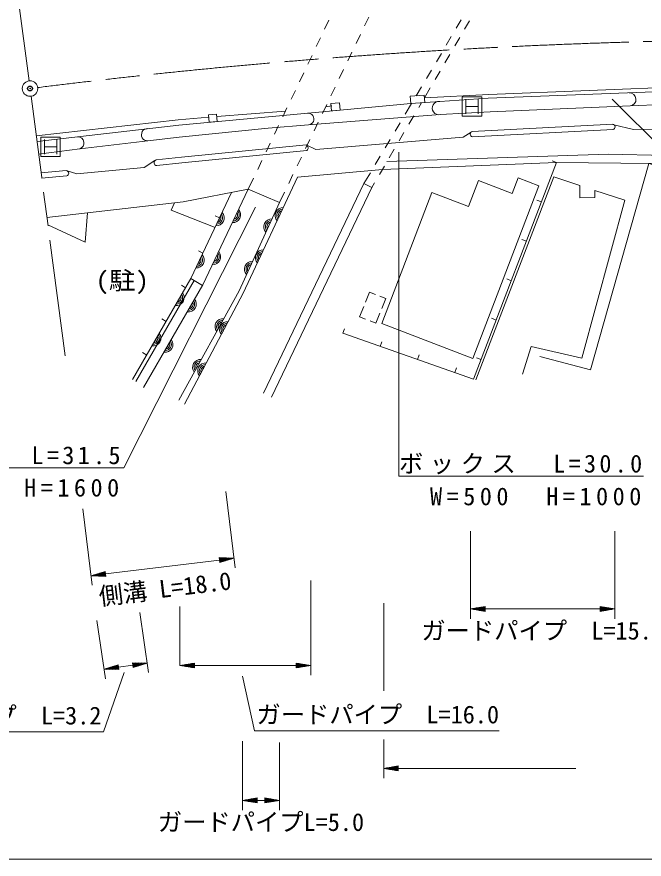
# Model space of a CAD drawing. Units: millimetres, scale not verified. Extents: x 40000 to 680000, y 20000 to 380000.
# Drawn here: x 95146 to 159728, y 205000 to 291716 of the extents above; entities that cross this region are included whole.
import ezdxf
from ezdxf.enums import TextEntityAlignment as Align

# ---------------------------------------------------------------- set-up
doc = ezdxf.new("R2010")
doc.units = ezdxf.units.MM
doc.header["$LTSCALE"] = 1000
doc.header["$PDMODE"] = 32
doc.header["$PDSIZE"] = 500
doc.linetypes.add('CHAIN', pattern=[18.5, 12, -1.5, 3.5, -1.5])
for name, color, linetype, lineweight in [('M-BGD', 7, 'Continuous', 13), ('M-BMK', 2, 'CHAIN', 13), ('M-BMK-SRVR', 3, 'Continuous', 13), ('M-STR-HTXT', 7, 'Continuous', 13), ('M-STR-STR1', 1, 'Continuous', 13), ('M-STR-STRC', 7, 'Continuous', 13), ('M-STR-STRD', 7, 'Continuous', 13), ('M-TTL-BAND', 7, 'Continuous', 13)]:
    doc.layers.add(name, color=color, linetype=linetype, lineweight=lineweight)
doc.layers.add('M-OTRS', color=6, linetype='Continuous')
doc.styles.add('ＭＳ ゴシック', font='')
doc.styles.get('ＭＳ ゴシック').set_extended_font_data('MS Gothic')

msp = doc.modelspace()

# ---------------------------------------------------------------- linework, layer by layer
at = {"layer": 'M-BGD'}
for p, q in [((140384, 290535), (140896, 291394)), ((141750, 291304), (141244, 290441)), ((139362, 288816), (139873, 289675)), ((140738, 289579), (140232, 288716)), ((138340, 287097), (138851, 287957)), ((139726, 287854), (139220, 286991)), ((137317, 285378), (137829, 286238)), ((138714, 286129), (138208, 285266)), ((136252, 283587), (136806, 284519)), ((137702, 284404), (137101, 283379)), ((135118, 281680), (135783, 282798)), ((136801, 282868), (136522, 282392)), ((158276, 282556), (164441, 282779)), ((115733, 281449), (122808, 282020)), ((126936, 282455), (127573, 282557)), ((125156, 280599), (138725, 281649)), ((136016, 281530), (135510, 280667)), ((134095, 279961), (134607, 280820)), ((142009, 279907), (156493, 280650)), ((142037, 279363), (156521, 280106)), ((135004, 279805), (134498, 278942)), ((101616, 278132), (108621, 278960)), ((133073, 278242), (133584, 279101)), ((97391, 277580), (101616, 278132)), ((112149, 276697), (124993, 277953)), ((133992, 278080), (133486, 277217)), ((109552, 276402), (112149, 276697)), ((132051, 276523), (132562, 277382)), ((150711, 276716), (150244, 276895)), ((97643, 275664), (100238, 275889)), ((124041, 275201), (132779, 276012)), ((132980, 276355), (132474, 275492)), ((97691, 275106), (100286, 275331)), ((130874, 274545), (131540, 275663)), ((150416, 275246), (142399, 254329)), ((130874, 274545), (120543, 252957)), ((131690, 274155), (121359, 252567)), ((130874, 274545), (131690, 274155)), ((131968, 274630), (131690, 274155)), ((148897, 274319), (142086, 256548)), ((111360, 272571), (111043, 271830)), ((149157, 272662), (148690, 272841)), ((102420, 271533), (102174, 268533)), ((111043, 271830), (115547, 270021)), ((116018, 271015), (115566, 271229)), ((98349, 270288), (102174, 268533)), ((147603, 268608), (147136, 268787)), ((114305, 267400), (113853, 267614)), ((107408, 254172), (113404, 264567)), ((114270, 264068), (113057, 264767)), ((146049, 264554), (145582, 264733)), ((112514, 263826), (112081, 264076)), ((131463, 263386), (131045, 262346)), ((132064, 263144), (131463, 263386)), ((133130, 262716), (132528, 262958)), ((130858, 261883), (130440, 260843)), ((132712, 261676), (133130, 262716)), ((132107, 260173), (132525, 261212)), ((110516, 260361), (110083, 260611)), ((130440, 260843), (131042, 260601)), ((131506, 260415), (132107, 260173)), ((144495, 260500), (144028, 260679)), ((128707, 259141), (128873, 259613)), ((132552, 257792), (132718, 258264)), ((108518, 256896), (108085, 257146)), ((136397, 256443), (136562, 256915)), ((142941, 256446), (142474, 256625)), ((140242, 255094), (140407, 255566))]:
    msp.add_line(p, q, dxfattribs=at)
for points in [[(137100, 283390), (143734, 283736), (164396, 284556), (170835, 284615)], [(138725, 281649), (143890, 281937), (158276, 282556)], [(97142, 279481), (111766, 281129), (114906, 281382)], [(108621, 278960), (111858, 279322), (121021, 280261), (125156, 280599)], [(156595, 280615), (158645, 280121), (164625, 280225), (165825, 280793)], [(124936, 278530), (125942, 278072), (141086, 279333), (141902, 279838)], [(109487, 276978), (112093, 277274), (124936, 278530)], [(203632, 276750), (173818, 277154), (156008, 277565), (133253, 276819)], [(100238, 275889), (101306, 275551), (108246, 276214), (109367, 276910)], [(150711, 276716), (142164, 254419), (128707, 259141)], [(132779, 276012), (150711, 276716), (173856, 276494), (203584, 275985)], [(148998, 256760), (154208, 255385), (160202, 276625), (170798, 273727), (165662, 255459)], [(124041, 275201), (118455, 263252), (112402, 251835)], [(148897, 274319), (146770, 275135), (146157, 273537), (142672, 274873), (141643, 272187), (137882, 273629), (132712, 260141), (142086, 256548)], [(150416, 275246), (153123, 274357), (153118, 273081), (154652, 273101), (154657, 273853), (157749, 272836), (153327, 256564), (148106, 257794), (147215, 254914)], [(98249, 271049), (112269, 272677), (118965, 273963), (122179, 272588)], [(117260, 273635), (113057, 264767), (107062, 254372)], [(108202, 253547), (114298, 264117), (118965, 273963)], [(122179, 272588), (118022, 263518), (111837, 252245)]]:
    msp.add_lwpolyline(points, dxfattribs=at)
for points in [[(135703, 282793), (137134, 282890), (137083, 283643), (135652, 283546)], [(127540, 282024), (128445, 282109), (128373, 282874), (127468, 282789)], [(114953, 280868), (115779, 280944), (115709, 281705), (114883, 281629)]]:
    msp.add_lwpolyline(points, close=True, dxfattribs=at)
for centre, radius, start, end in [((158221, 283223), 669, 274.71716, 93.60864), ((138594, 282317), 681, 84.57166, 281.07932), ((125135, 281198), 600, 271.97536, 96.70324), ((108599, 279583), 624, 87.763, 272.08708), ((156456, 280375), 277, 283.51688, 82.35372), ((101425, 278732), 629, 287.62306, 90.3234), ((142106, 279640), 285, 109.95098, 255.91962), ((124789, 278224), 340, 306.96879, 64.20428), ((109569, 276696), 294, 106.18821, 266.75363), ((100202, 275605), 286, 287.00665, 82.89449), ((115672, 271015), 812, 267.26052, 42.02079), ((117377, 271342), 812, 267.26052, 42.02079), ((117377, 271342), 650, 273.37631, 35.905), ((117377, 271342), 488, 284.509, 24.77231), ((122548, 271269), 812, 87.56225, 222.32252), ((122548, 271269), 650, 93.67804, 216.20673), ((122548, 271269), 488, 104.81073, 205.07404), ((122548, 271269), 325, 139.00002, 170.88475), ((115672, 271015), 650, 273.37631, 35.905), ((115672, 271015), 488, 284.509, 24.77231), ((115672, 271015), 325, 318.69829, 350.58302), ((117377, 271342), 325, 318.69829, 350.58302), ((121385, 270105), 812, 87.99811, 222.75838), ((121385, 270105), 650, 94.1139, 216.64259), ((121385, 270105), 488, 105.24659, 205.5099), ((121385, 270105), 325, 139.43587, 171.32061), ((113617, 266677), 812, 267.26052, 42.02079), ((115321, 267005), 812, 267.26052, 42.02079), ((115321, 267005), 650, 273.37631, 35.905), ((115321, 267005), 488, 284.509, 24.77231), ((120515, 266920), 812, 87.56225, 222.32252), ((120515, 266920), 650, 93.67804, 216.20673), ((120515, 266920), 488, 104.81073, 205.07404), ((120515, 266920), 325, 139.00002, 170.88475), ((113617, 266677), 650, 273.37631, 35.905), ((113617, 266677), 488, 284.509, 24.77231), ((113617, 266677), 325, 318.69829, 350.58302), ((115321, 267005), 325, 318.69829, 350.58302), ((119385, 265741), 812, 87.99811, 222.75838), ((119385, 265741), 650, 94.1139, 216.64259), ((119385, 265741), 488, 105.24659, 205.5099), ((119385, 265741), 325, 139.43587, 171.32061), ((111560, 262796), 812, 262.64697, 37.40724), ((111560, 262796), 650, 268.76276, 31.29146), ((111560, 262796), 488, 279.89545, 20.15877), ((111560, 262796), 325, 314.08474, 345.96948), ((112801, 262146), 812, 262.64697, 37.40724), ((112801, 262146), 650, 268.76276, 31.29146), ((112801, 262146), 488, 279.89545, 20.15877), ((112801, 262146), 325, 314.08474, 345.96948), ((116358, 259835), 812, 83.8675, 218.62777), ((116358, 259835), 650, 89.98329, 212.51198), ((116358, 259835), 488, 101.11597, 201.37929), ((116829, 259518), 812, 84.69193, 219.4522), ((116829, 259518), 650, 90.80772, 213.33641), ((116358, 259835), 325, 135.30526, 167.19), ((116829, 259518), 488, 101.94041, 202.20373), ((116829, 259518), 325, 136.1297, 168.01444), ((109162, 258638), 812, 262.64697, 37.40724), ((109162, 258638), 650, 268.76276, 31.29146), ((109162, 258638), 488, 279.89545, 20.15877), ((109162, 258638), 325, 314.08474, 345.96948), ((110403, 257988), 812, 262.64697, 37.40724), ((110403, 257988), 650, 268.76276, 31.29146), ((110403, 257988), 488, 279.89545, 20.15877), ((110403, 257988), 325, 314.08474, 345.96948), ((114049, 255627), 812, 83.8675, 218.62777), ((114049, 255627), 650, 89.98329, 212.51198), ((114049, 255627), 488, 101.11597, 201.37929), ((114049, 255627), 325, 135.30526, 167.19), ((114581, 255277), 812, 84.69193, 219.4522), ((114581, 255277), 650, 90.80772, 213.33641), ((114581, 255277), 488, 101.94041, 202.20373), ((114581, 255277), 325, 136.1297, 168.01444)]:
    msp.add_arc(centre, radius, start, end, dxfattribs=at)
at = {"layer": 'M-BMK'}
for p, q in [((96401, 285127), (92401, 315598)), ((100116, 256828), (96609, 283540))]:
    msp.add_line(p, q, dxfattribs=at)
msp.add_arc((177278, -356629), 646032, 88.41619, 97.11154, dxfattribs=at)
at = {"layer": 'M-BMK-SRVR'}
msp.add_circle((96505, 284333), 800, dxfattribs=at)
at = {"layer": 'M-OTRS'}
msp.add_point((96505, 284333), dxfattribs=at)
at = {"layer": 'M-STR-HTXT'}
for p, q in [((134476, 277785), (134476, 244418)), ((119729, 272117), (106167, 245279)), ((106167, 245279), (80967, 245279)), ((134476, 244418), (159676, 244418)), ((116655, 242844), (117614, 234984)), ((101945, 241050), (102903, 233190)), ((141849, 238758), (141849, 229758)), ((156703, 238758), (156703, 229758)), ((117492, 235977), (115973, 236043)), ((115973, 236043), (116034, 235547)), ((116277, 236030), (115979, 235994)), ((115985, 235944), (116581, 236017)), ((116885, 236004), (115991, 235895)), ((115997, 235845), (117189, 235990)), ((117492, 235977), (116003, 235795)), ((116010, 235746), (117201, 235891)), ((117492, 235977), (116034, 235547)), ((104271, 234365), (116003, 235795)), ((116909, 235805), (116016, 235696)), ((116022, 235646), (116617, 235719)), ((116325, 235633), (116028, 235597)), ((102782, 234183), (104241, 234613)), ((102782, 234183), (104271, 234365)), ((102782, 234183), (104301, 234116)), ((104265, 234414), (103074, 234269)), ((104277, 234315), (103086, 234170)), ((103366, 234355), (104259, 234464)), ((103390, 234156), (104283, 234265)), ((104253, 234513), (103657, 234441)), ((104289, 234216), (103694, 234143)), ((103949, 234527), (104247, 234563)), ((103998, 234130), (104295, 234166)), ((104301, 234116), (104241, 234613)), ((125416, 233690), (125416, 223936)), ((111926, 230999), (111926, 224936)), ((132915, 231344), (132915, 222344)), ((141849, 230758), (143349, 231008)), ((141849, 230758), (143349, 230508)), ((141849, 230758), (143349, 230758)), ((143349, 230808), (142149, 230808)), ((143349, 230708), (142149, 230708)), ((142449, 230858), (143349, 230858)), ((143349, 230908), (142749, 230908)), ((143049, 230958), (143349, 230958)), ((143349, 230508), (143349, 231008)), ((143349, 230758), (155203, 230758)), ((156703, 230758), (155203, 231008)), ((155203, 231008), (155203, 230508)), ((155503, 230958), (155203, 230958)), ((155203, 230908), (155803, 230908)), ((156103, 230858), (155203, 230858)), ((155203, 230808), (156403, 230808)), ((156703, 230758), (155203, 230508)), ((156703, 230758), (155203, 230758)), ((155203, 230708), (156403, 230708)), ((107816, 230386), (108714, 224200)), ((142449, 230658), (143349, 230658)), ((143349, 230608), (142749, 230608)), ((143049, 230558), (143349, 230558)), ((156103, 230658), (155203, 230658)), ((155203, 230608), (155803, 230608)), ((155503, 230558), (155203, 230558)), ((103391, 229574), (104265, 223554)), ((104121, 224544), (105570, 225007)), ((104121, 224544), (105605, 224759)), ((105598, 224809), (104411, 224636)), ((105613, 224710), (104425, 224537)), ((104700, 224729), (105591, 224858)), ((104729, 224531), (105620, 224660)), ((105584, 224908), (104990, 224821)), ((105627, 224611), (105033, 224524)), ((105280, 224914), (105577, 224957)), ((105641, 224512), (105570, 225007)), ((105605, 224759), (107086, 224974)), ((108570, 225189), (107050, 225221)), ((107050, 225221), (107121, 224727)), ((107354, 225215), (107057, 225172)), ((107064, 225122), (107658, 225209)), ((107962, 225202), (107071, 225073)), ((107078, 225023), (108266, 225196)), ((108570, 225189), (107086, 224974)), ((107093, 224924), (108280, 225097)), ((107991, 225004), (107100, 224875)), ((107107, 224826), (107701, 224912)), ((107411, 224819), (107114, 224776)), ((108570, 225189), (107121, 224727)), ((111926, 224936), (113426, 225186)), ((111926, 224936), (113426, 224686)), ((111926, 224936), (113426, 224936)), ((113426, 224986), (112226, 224986)), ((113426, 224886), (112226, 224886)), ((112526, 225036), (113426, 225036)), ((112526, 224836), (113426, 224836)), ((113426, 225086), (112826, 225086)), ((113426, 224786), (112826, 224786)), ((113126, 225136), (113426, 225136)), ((113126, 224736), (113426, 224736)), ((113426, 224686), (113426, 225186)), ((113426, 224936), (123916, 224936)), ((125416, 224936), (123916, 225186)), ((123916, 225186), (123916, 224686)), ((124216, 225136), (123916, 225136)), ((123916, 225086), (124516, 225086)), ((124816, 225036), (123916, 225036)), ((123916, 224986), (125116, 224986)), ((125416, 224936), (123916, 224686)), ((125416, 224936), (123916, 224936)), ((123916, 224886), (125116, 224886)), ((124816, 224836), (123916, 224836)), ((123916, 224786), (124516, 224786)), ((124216, 224736), (123916, 224736)), ((106185, 224218), (104068, 218119)), ((104121, 224544), (105641, 224512)), ((105337, 224518), (105634, 224561)), ((118384, 223824), (119604, 218226)), ((104068, 218119), (80118, 218119)), ((119604, 218226), (144804, 218226)), ((118377, 217150), (118377, 210051)), ((122179, 217007), (122179, 210051)), ((132915, 217312), (132915, 213344)), ((132915, 214344), (134415, 214594)), ((132915, 214344), (134415, 214094)), ((132915, 214344), (134415, 214344)), ((134415, 214394), (133215, 214394)), ((134415, 214294), (133215, 214294)), ((133515, 214444), (134415, 214444)), ((133515, 214244), (134415, 214244)), ((134415, 214494), (133815, 214494)), ((134415, 214194), (133815, 214194)), ((134115, 214544), (134415, 214544)), ((134415, 214094), (134415, 214594)), ((134415, 214344), (152681, 214344)), ((134115, 214144), (134415, 214144)), ((118377, 211051), (119877, 211301)), ((118377, 211051), (122179, 211051)), ((118377, 211051), (119877, 210801)), ((118377, 211051), (119877, 211051)), ((119877, 211101), (118677, 211101)), ((119877, 211001), (118677, 211001)), ((118977, 211151), (119877, 211151)), ((118977, 210951), (119877, 210951)), ((119877, 211201), (119277, 211201)), ((119877, 210901), (119277, 210901)), ((119577, 211251), (119877, 211251)), ((119577, 210851), (119877, 210851)), ((119877, 210801), (119877, 211301)), ((122179, 211051), (120679, 211301)), ((120679, 211301), (120679, 210801)), ((120979, 211251), (120679, 211251)), ((120679, 211201), (121279, 211201)), ((121579, 211151), (120679, 211151)), ((120679, 211101), (121879, 211101)), ((122179, 211051), (120679, 210801)), ((122179, 211051), (120679, 211051)), ((120679, 211001), (121879, 211001)), ((121579, 210951), (120679, 210951)), ((120679, 210901), (121279, 210901)), ((120979, 210851), (120679, 210851))]:
    msp.add_line(p, q, dxfattribs=at)
at = {"layer": 'M-STR-STR1'}
for p, q in [((131386, 291686), (130952, 290785)), ((126831, 290455), (127262, 291358)), ((130518, 289885), (130083, 288984)), ((125970, 288650), (126401, 289552)), ((129649, 288083), (129215, 287182)), ((125109, 286845), (125540, 287747)), ((128781, 286281), (128346, 285381)), ((124248, 285040), (124679, 285942)), ((127912, 284480), (127478, 283579)), ((123387, 283234), (123818, 284137)), ((122526, 281429), (122956, 282332)), ((127044, 282678), (126609, 281777)), ((121665, 279624), (122095, 280527)), ((126175, 280877), (125741, 279976)), ((120804, 277819), (121234, 278721)), ((125306, 279075), (124872, 278174)), ((119943, 276014), (120373, 276916)), ((124438, 277274), (124004, 276373)), ((118965, 273963), (119512, 275111)), ((123569, 275472), (123135, 274571)), ((122701, 273670), (122179, 272588))]:
    msp.add_line(p, q, dxfattribs=at)
at = {"layer": 'M-STR-STRC'}
for p, q in [((141007, 281474), (141007, 283474)), ((141007, 283474), (143007, 283474)), ((141382, 283224), (141382, 281724)), ((142632, 283224), (142632, 281724)), ((143007, 283474), (143007, 281474)), ((179693, 260159), (156428, 283239)), ((141382, 282474), (142632, 282474)), ((143007, 281474), (141007, 281474)), ((97621, 277329), (97621, 279329)), ((97621, 279329), (99621, 279329)), ((99621, 279329), (99621, 277329)), ((97996, 279079), (97996, 277579)), ((99246, 279079), (99246, 277579)), ((97996, 278329), (99246, 278329)), ((99621, 277329), (97621, 277329))]:
    msp.add_line(p, q, dxfattribs=at)
at = {"layer": 'M-STR-STRD'}
msp.add_lwpolyline([(97222, 278869), (111815, 280581), (126226, 281900), (135703, 282793), (143673, 283336), (167007, 284228), (176540, 284247), (324261, 281503), (337518, 280578), (351884, 280378), (363440, 281076), (387967, 280698)], dxfattribs=at)
at = {"layer": 'M-TTL-BAND'}
msp.add_line((40000, 205000), (579000, 205000), dxfattribs=at)

# ---------------------------------------------------------------- texts
at = {"layer": 'M-BGD', "style": 'ＭＳ ゴシック', "width": 1.1}
msp.add_text('(駐)', height=1833, dxfattribs=at).set_placement((105995, 263104), align=Align.BOTTOM_CENTER)
at = {"layer": 'M-STR-HTXT', "style": 'ＭＳ ゴシック'}
msp.add_text('側溝 L=18.0', height=1833, rotation=6.953, dxfattribs=at).set_placement((110585, 231407), align=Align.BOTTOM_CENTER)
for s, p in [('ガードパイプ  L=15.0', (149276, 227058)), ('ガードパイプ  L=3.2', (91993, 218319)), ('ガードパイプ  L=16.0', (132304, 218426)), ('ガードパイプL=5.0', (120278, 207351))]:
    msp.add_text(s, height=1833, dxfattribs=at).set_placement(p, align=Align.BOTTOM_CENTER)
at = {"layer": 'M-STR-HTXT', "char_height": 1833, "attachment_point": 8, "style": 'ＭＳ ゴシック'}
for s, insert in [('\\T1.27;ボックス\u3000L=31.5', (93467, 245479)), ('\\T1.27;ボックス\u3000L=30.0', (147176, 244618)), ('\\T1.37;W=3600\u3000H=1600', (94184, 242301)), ('\\T1.37;W=500\u3000H=1000', (148791, 241404))]:
    msp.add_mtext(s, dxfattribs=dict(at, insert=insert))

doc.saveas('drawing.dxf')
